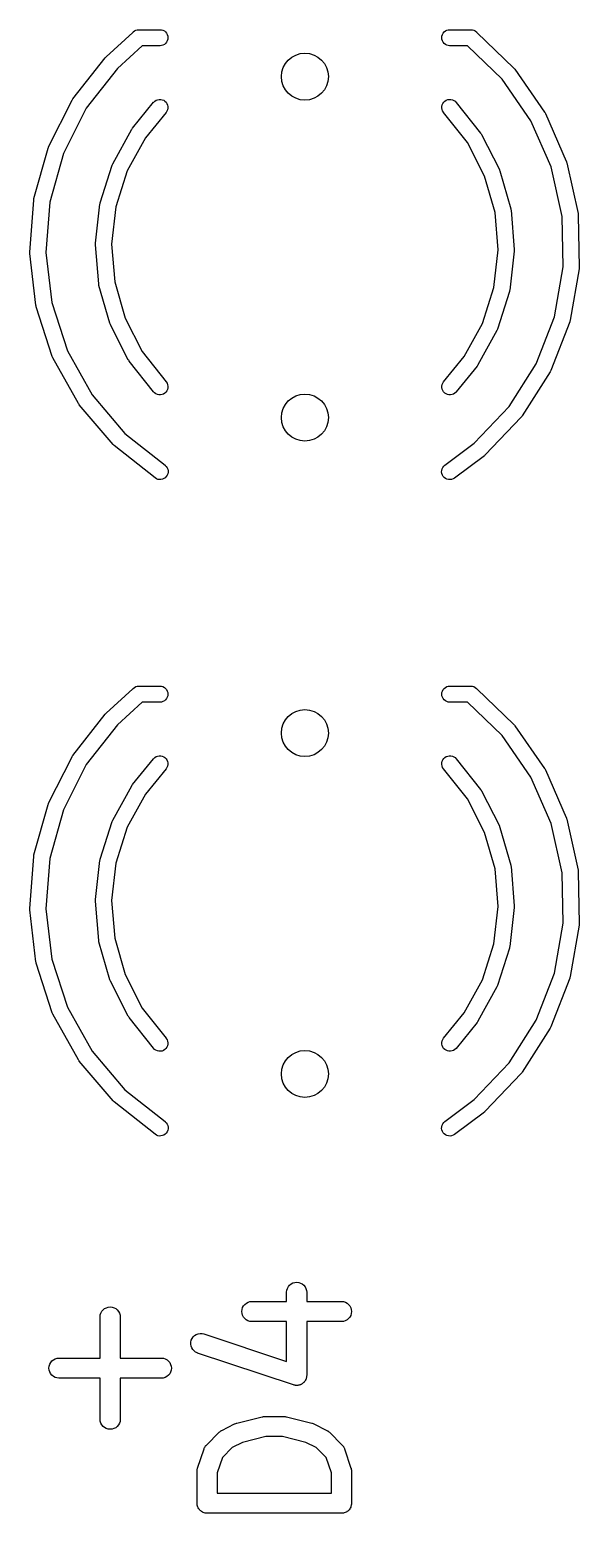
# Model space of a CAD drawing. Extents: x 2.7 to 6.64, y -5.71 to -1.95.
# Drawn here: x 6.4744 to 6.6356, y -4.7848 to -4.3496 of the extents above; entities that cross this region are included whole.
import ezdxf

# ---------------------------------------------------------------- set-up
doc = ezdxf.new("R2010")
doc.units = 0
doc.header["$MEASUREMENT"] = 0
doc.layers.add('BLACK', color=7, linetype='CONTINUOUS')

msp = doc.modelspace()

# ---------------------------------------------------------------- linework, layer by layer
at = {"layer": 'BLACK', "linetype": 'CONTINUOUS'}
for p, q in [((6.49681, -4.35759), (6.50468, -4.35041)), ((6.50468, -4.35041), (6.50478, -4.35029)), ((6.50478, -4.35029), (6.50514, -4.34999)), ((6.50514, -4.34999), (6.50555, -4.34978)), ((6.50555, -4.34978), (6.50599, -4.34964)), ((6.50599, -4.34964), (6.50634, -4.34961)), ((6.50634, -4.34961), (6.51271, -4.34961)), ((6.51271, -4.34961), (6.51306, -4.34964)), ((6.51306, -4.34964), (6.51351, -4.34978)), ((6.51351, -4.34978), (6.51392, -4.34999)), ((6.51392, -4.34999), (6.51428, -4.35029)), ((6.51428, -4.35029), (6.51457, -4.35065)), ((6.51457, -4.35065), (6.51479, -4.35106)), ((6.51479, -4.35106), (6.51493, -4.35151)), ((6.51493, -4.35151), (6.51497, -4.35197)), ((6.59526, -4.35197), (6.59531, -4.35151)), ((6.59531, -4.35151), (6.59544, -4.35106)), ((6.59544, -4.35106), (6.59566, -4.35065)), ((6.59566, -4.35065), (6.59596, -4.35029)), ((6.59596, -4.35029), (6.59632, -4.34999)), ((6.59632, -4.34999), (6.59673, -4.34978)), ((6.59673, -4.34978), (6.59717, -4.34964)), ((6.59717, -4.34964), (6.59752, -4.34961)), ((6.59752, -4.34961), (6.6039, -4.34961)), ((6.6039, -4.34961), (6.60424, -4.34964)), ((6.60424, -4.34964), (6.60469, -4.34978)), ((6.60469, -4.34978), (6.6051, -4.34999)), ((6.6051, -4.34999), (6.60546, -4.35029)), ((6.60546, -4.35029), (6.60559, -4.35045)), ((6.60559, -4.35045), (6.6164, -4.36089)), ((6.50739, -4.35433), (6.50014, -4.36095)), ((6.51271, -4.35433), (6.50739, -4.35433)), ((6.51306, -4.3543), (6.51271, -4.35433)), ((6.51351, -4.35416), (6.51306, -4.3543)), ((6.51392, -4.35394), (6.51351, -4.35416)), ((6.51428, -4.35365), (6.51392, -4.35394)), ((6.51457, -4.35329), (6.51428, -4.35365)), ((6.51479, -4.35288), (6.51457, -4.35329)), ((6.51493, -4.35243), (6.51479, -4.35288)), ((6.51497, -4.35197), (6.51493, -4.35243)), ((6.59531, -4.35243), (6.59526, -4.35197)), ((6.59544, -4.35288), (6.59531, -4.35243)), ((6.59566, -4.35329), (6.59544, -4.35288)), ((6.59596, -4.35365), (6.59566, -4.35329)), ((6.59632, -4.35394), (6.59596, -4.35365)), ((6.59673, -4.35416), (6.59632, -4.35394)), ((6.59717, -4.3543), (6.59673, -4.35416)), ((6.59752, -4.35433), (6.59717, -4.3543)), ((6.60281, -4.35433), (6.59752, -4.35433)), ((6.61296, -4.36413), (6.60281, -4.35433)), ((6.48712, -4.36993), (6.49654, -4.35788)), ((6.49654, -4.35788), (6.49656, -4.35786)), ((6.49656, -4.35786), (6.49669, -4.35773)), ((6.49669, -4.35773), (6.49681, -4.35759)), ((6.50014, -4.36095), (6.49099, -4.37265)), ((6.62142, -4.3763), (6.61296, -4.36413)), ((6.6164, -4.36089), (6.61643, -4.36091)), ((6.61643, -4.36091), (6.61656, -4.36107)), ((6.61656, -4.36107), (6.6167, -4.36124)), ((6.6167, -4.36124), (6.62543, -4.37379)), ((6.47998, -4.38396), (6.48688, -4.37032)), ((6.49099, -4.37265), (6.4843, -4.38589)), ((6.48688, -4.37032), (6.48689, -4.37029)), ((6.48689, -4.37029), (6.48701, -4.37011)), ((6.48701, -4.37011), (6.48712, -4.36993)), ((6.50459, -4.37849), (6.51077, -4.37091)), ((6.51077, -4.37091), (6.51079, -4.37088)), ((6.51079, -4.37088), (6.51112, -4.37056)), ((6.51112, -4.37056), (6.5115, -4.37031)), ((6.5115, -4.37031), (6.51193, -4.37014)), ((6.51193, -4.37014), (6.51238, -4.37005)), ((6.51238, -4.37005), (6.51285, -4.37005)), ((6.51285, -4.37005), (6.5133, -4.37015)), ((6.5133, -4.37015), (6.51372, -4.37033)), ((6.51372, -4.37033), (6.5141, -4.37058)), ((6.5141, -4.37058), (6.51443, -4.37091)), ((6.51443, -4.37091), (6.51468, -4.37129)), ((6.51468, -4.37129), (6.51486, -4.37172)), ((6.51486, -4.37309), (6.51468, -4.37351)), ((6.51486, -4.37172), (6.51495, -4.37217)), ((6.51495, -4.37263), (6.51486, -4.37309)), ((6.51495, -4.37217), (6.51495, -4.37263)), ((6.59528, -4.37257), (6.59529, -4.3721)), ((6.59536, -4.37302), (6.59528, -4.37257)), ((6.59529, -4.3721), (6.5954, -4.37166)), ((6.59552, -4.37345), (6.59536, -4.37302)), ((6.5954, -4.37166), (6.59558, -4.37123)), ((6.59558, -4.37123), (6.59585, -4.37086)), ((6.59585, -4.37086), (6.59619, -4.37054)), ((6.59619, -4.37054), (6.59657, -4.37029)), ((6.59657, -4.37029), (6.597, -4.37013)), ((6.597, -4.37013), (6.59746, -4.37005)), ((6.59746, -4.37005), (6.59792, -4.37006)), ((6.59792, -4.37006), (6.59837, -4.37016)), ((6.59837, -4.37016), (6.59879, -4.37034)), ((6.59879, -4.37034), (6.59917, -4.37061)), ((6.59917, -4.37061), (6.59949, -4.37094)), ((6.59949, -4.37094), (6.60664, -4.37998)), ((6.51443, -4.3739), (6.50838, -4.38131)), ((6.51468, -4.37351), (6.51443, -4.3739)), ((6.59576, -4.37384), (6.59552, -4.37345)), ((6.59579, -4.37387), (6.59576, -4.37384)), ((6.60279, -4.38273), (6.59579, -4.37387)), ((6.62736, -4.38988), (6.62142, -4.3763)), ((6.62543, -4.37379), (6.62545, -4.37382)), ((6.62545, -4.37382), (6.62555, -4.37401)), ((6.62555, -4.37401), (6.62566, -4.37419)), ((6.62566, -4.37419), (6.63179, -4.3882)), ((6.49879, -4.38894), (6.50435, -4.37884)), ((6.50838, -4.38131), (6.50304, -4.39102)), ((6.50435, -4.37884), (6.50436, -4.37881)), ((6.50436, -4.37881), (6.50448, -4.37865)), ((6.50448, -4.37865), (6.50459, -4.37849)), ((6.60664, -4.37998), (6.60666, -4.38)), ((6.60666, -4.38), (6.60677, -4.38019)), ((6.60677, -4.38019), (6.60689, -4.38036)), ((6.60689, -4.38036), (6.61215, -4.39062)), ((6.47569, -4.39912), (6.47981, -4.38439)), ((6.47981, -4.38439), (6.47982, -4.38436)), ((6.47982, -4.38436), (6.4799, -4.38416)), ((6.4799, -4.38416), (6.47998, -4.38396)), ((6.4843, -4.38589), (6.4803, -4.40017)), ((6.60784, -4.39257), (6.60279, -4.38273)), ((6.49511, -4.40035), (6.49861, -4.38936)), ((6.49861, -4.38936), (6.49862, -4.38933)), ((6.49862, -4.38933), (6.4987, -4.38913)), ((6.4987, -4.38913), (6.49879, -4.38894)), ((6.61215, -4.39062), (6.61216, -4.39065)), ((6.61216, -4.39065), (6.61224, -4.39085)), ((6.63055, -4.40436), (6.62736, -4.38988)), ((6.63179, -4.3882), (6.6318, -4.38823)), ((6.6318, -4.38823), (6.63186, -4.38844)), ((6.63186, -4.38844), (6.63193, -4.38864)), ((6.63193, -4.38864), (6.63522, -4.40357)), ((6.50304, -4.39102), (6.49968, -4.40156)), ((6.61088, -4.40321), (6.60784, -4.39257)), ((6.61224, -4.39085), (6.61232, -4.39105)), ((6.61232, -4.39105), (6.61548, -4.40213)), ((6.47561, -4.39954), (6.47565, -4.39933)), ((6.47565, -4.39933), (6.47569, -4.39912)), ((6.47443, -4.41482), (6.47561, -4.39957)), ((6.47561, -4.39957), (6.47561, -4.39954)), ((6.4803, -4.40017), (6.47916, -4.41495)), ((6.49372, -4.41225), (6.49502, -4.4008)), ((6.49502, -4.40076), (6.49507, -4.40055)), ((6.49502, -4.4008), (6.49502, -4.40076)), ((6.49507, -4.40055), (6.49511, -4.40035)), ((6.49968, -4.40156), (6.49844, -4.41255)), ((6.61179, -4.41423), (6.61088, -4.40321)), ((6.61548, -4.40213), (6.61549, -4.40216)), ((6.61549, -4.40216), (6.61553, -4.40238)), ((6.61553, -4.40238), (6.61557, -4.40259)), ((6.61557, -4.40259), (6.61652, -4.41407)), ((6.63522, -4.40357), (6.63522, -4.40361)), ((6.63522, -4.40361), (6.63525, -4.40382)), ((6.63087, -4.41919), (6.63055, -4.40436)), ((6.63525, -4.40382), (6.63527, -4.40403)), ((6.63527, -4.40403), (6.6356, -4.41932)), ((6.49371, -4.41268), (6.49372, -4.41246)), ((6.49372, -4.41246), (6.49372, -4.41225)), ((6.47444, -4.41503), (6.47443, -4.41482)), ((6.47444, -4.41524), (6.47444, -4.41503)), ((6.47444, -4.41528), (6.47444, -4.41524)), ((6.47625, -4.43046), (6.47444, -4.41528)), ((6.47916, -4.41495), (6.48091, -4.42967)), ((6.49372, -4.41271), (6.49371, -4.41268)), ((6.49467, -4.4242), (6.49372, -4.41271)), ((6.49844, -4.41255), (6.49936, -4.42357)), ((6.61055, -4.42522), (6.61179, -4.41423)), ((6.61651, -4.41453), (6.61522, -4.42598)), ((6.61652, -4.41432), (6.61651, -4.41453)), ((6.61652, -4.41407), (6.61652, -4.4141)), ((6.61652, -4.4141), (6.61652, -4.41432)), ((6.6283, -4.43379), (6.63087, -4.41919)), ((6.63556, -4.41978), (6.63291, -4.43484)), ((6.63558, -4.41956), (6.63556, -4.41978)), ((6.6356, -4.41935), (6.63558, -4.41956)), ((6.6356, -4.41932), (6.6356, -4.41935)), ((6.49471, -4.42441), (6.49467, -4.4242)), ((6.49474, -4.42462), (6.49471, -4.42441)), ((6.49475, -4.42465), (6.49474, -4.42462)), ((6.49792, -4.43573), (6.49475, -4.42465)), ((6.49936, -4.42357), (6.5024, -4.43421)), ((6.60719, -4.43576), (6.61055, -4.42522)), ((6.48091, -4.42967), (6.48549, -4.44378)), ((6.61512, -4.42644), (6.61163, -4.43742)), ((6.61517, -4.42623), (6.61512, -4.42644)), ((6.61521, -4.42602), (6.61517, -4.42623)), ((6.61522, -4.42598), (6.61521, -4.42602)), ((6.47629, -4.43067), (6.47625, -4.43046)), ((6.47634, -4.43088), (6.47629, -4.43067)), ((6.47635, -4.43091), (6.47634, -4.43088)), ((6.48107, -4.44545), (6.47635, -4.43091)), ((6.5024, -4.43421), (6.50745, -4.44405)), ((6.62294, -4.44762), (6.6283, -4.43379)), ((6.498, -4.43593), (6.49792, -4.43573)), ((6.49808, -4.43613), (6.498, -4.43593)), ((6.49809, -4.43616), (6.49808, -4.43613)), ((6.50335, -4.44642), (6.49809, -4.43616)), ((6.60185, -4.44547), (6.60719, -4.43576)), ((6.61144, -4.43784), (6.60588, -4.44794)), ((6.61153, -4.43765), (6.61144, -4.43784)), ((6.61162, -4.43745), (6.61153, -4.43765)), ((6.61163, -4.43742), (6.61162, -4.43745)), ((6.63279, -4.43528), (6.62726, -4.44954)), ((6.63285, -4.43507), (6.63279, -4.43528)), ((6.63291, -4.43487), (6.63285, -4.43507)), ((6.63291, -4.43484), (6.63291, -4.43487)), ((6.48115, -4.44565), (6.48107, -4.44545)), ((6.48123, -4.44585), (6.48115, -4.44565)), ((6.48125, -4.44588), (6.48123, -4.44585)), ((6.48871, -4.45923), (6.48125, -4.44588)), ((6.48549, -4.44378), (6.49272, -4.45672)), ((6.50347, -4.44659), (6.50335, -4.44642)), ((6.50358, -4.44678), (6.50347, -4.44659)), ((6.5036, -4.4468), (6.50358, -4.44678)), ((6.51075, -4.45584), (6.5036, -4.4468)), ((6.50745, -4.44405), (6.51446, -4.45291)), ((6.5958, -4.45288), (6.60185, -4.44547)), ((6.60564, -4.44829), (6.59946, -4.45587)), ((6.60575, -4.44813), (6.60564, -4.44829)), ((6.60587, -4.44797), (6.60575, -4.44813)), ((6.60588, -4.44794), (6.60587, -4.44797)), ((6.615, -4.46014), (6.62294, -4.44762)), ((6.62706, -4.44995), (6.61887, -4.46286)), ((6.62715, -4.44976), (6.62706, -4.44995)), ((6.62725, -4.44957), (6.62715, -4.44976)), ((6.62726, -4.44954), (6.62725, -4.44957)), ((6.51107, -4.45617), (6.51075, -4.45584)), ((6.51439, -4.45592), (6.51406, -4.45624)), ((6.51466, -4.45554), (6.51439, -4.45592)), ((6.51446, -4.45291), (6.51448, -4.45294)), ((6.51448, -4.45294), (6.51472, -4.45333)), ((6.51485, -4.45512), (6.51466, -4.45554)), ((6.51472, -4.45333), (6.51488, -4.45376)), ((6.51495, -4.45467), (6.51485, -4.45512)), ((6.51488, -4.45376), (6.51496, -4.45421)), ((6.51496, -4.45421), (6.51495, -4.45467)), ((6.59528, -4.45414), (6.59537, -4.45369)), ((6.59528, -4.45461), (6.59528, -4.45414)), ((6.59537, -4.45506), (6.59528, -4.45461)), ((6.59537, -4.45369), (6.59555, -4.45327)), ((6.59555, -4.45548), (6.59537, -4.45506)), ((6.59555, -4.45327), (6.5958, -4.45288)), ((6.5958, -4.45587), (6.59555, -4.45548)), ((6.59613, -4.4562), (6.5958, -4.45587)), ((6.59944, -4.45589), (6.59911, -4.45622)), ((6.59946, -4.45587), (6.59944, -4.45589)), ((6.48883, -4.4594), (6.48871, -4.45923)), ((6.48895, -4.45958), (6.48883, -4.4594)), ((6.48897, -4.45961), (6.48895, -4.45958)), ((6.49887, -4.47125), (6.48897, -4.45961)), ((6.49272, -4.45672), (6.50232, -4.46802)), ((6.51145, -4.45644), (6.51107, -4.45617)), ((6.51187, -4.45662), (6.51145, -4.45644)), ((6.51232, -4.45672), (6.51187, -4.45662)), ((6.51278, -4.45673), (6.51232, -4.45672)), ((6.51324, -4.45665), (6.51278, -4.45673)), ((6.51367, -4.45648), (6.51324, -4.45665)), ((6.51406, -4.45624), (6.51367, -4.45648)), ((6.59651, -4.45645), (6.59613, -4.4562)), ((6.59693, -4.45663), (6.59651, -4.45645)), ((6.59738, -4.45672), (6.59693, -4.45663)), ((6.59785, -4.45673), (6.59738, -4.45672)), ((6.5983, -4.45664), (6.59785, -4.45673)), ((6.59873, -4.45647), (6.5983, -4.45664)), ((6.59911, -4.45622), (6.59873, -4.45647)), ((6.60476, -4.4709), (6.615, -4.46014)), ((6.61858, -4.46323), (6.60804, -4.4743)), ((6.61872, -4.46306), (6.61858, -4.46323)), ((6.61885, -4.46289), (6.61872, -4.46306)), ((6.61887, -4.46286), (6.61885, -4.46289)), ((6.50232, -4.46802), (6.51412, -4.47738)), ((6.49903, -4.4714), (6.49887, -4.47125)), ((6.49918, -4.47155), (6.49903, -4.4714)), ((6.49921, -4.47157), (6.49918, -4.47155)), ((6.51119, -4.48108), (6.49921, -4.47157)), ((6.59617, -4.47733), (6.60476, -4.4709)), ((6.51412, -4.47738), (6.51415, -4.4774)), ((6.51415, -4.4774), (6.51447, -4.47772)), ((6.51447, -4.47772), (6.51473, -4.4781)), ((6.59555, -4.47802), (6.59583, -4.47765)), ((6.59583, -4.47765), (6.59617, -4.47733)), ((6.60775, -4.47457), (6.599, -4.48112)), ((6.60788, -4.47444), (6.60775, -4.47457)), ((6.60802, -4.47433), (6.60788, -4.47444)), ((6.60804, -4.4743), (6.60802, -4.47433)), ((6.51157, -4.48133), (6.51119, -4.48108)), ((6.512, -4.4815), (6.51157, -4.48133)), ((6.51245, -4.48158), (6.512, -4.4815)), ((6.51292, -4.48157), (6.51245, -4.48158)), ((6.51337, -4.48148), (6.51292, -4.48157)), ((6.51379, -4.4813), (6.51337, -4.48148)), ((6.51417, -4.48104), (6.51379, -4.4813)), ((6.51449, -4.48071), (6.51417, -4.48104)), ((6.51475, -4.48032), (6.51449, -4.48071)), ((6.51473, -4.4781), (6.51491, -4.47853)), ((6.51492, -4.47989), (6.51475, -4.48032)), ((6.51491, -4.47853), (6.515, -4.47898)), ((6.51501, -4.47944), (6.51492, -4.47989)), ((6.515, -4.47898), (6.51501, -4.47944)), ((6.59522, -4.47934), (6.59525, -4.47888)), ((6.59529, -4.4798), (6.59522, -4.47934)), ((6.59525, -4.47888), (6.59536, -4.47843)), ((6.59545, -4.48023), (6.59529, -4.4798)), ((6.59536, -4.47843), (6.59555, -4.47802)), ((6.59568, -4.48063), (6.59545, -4.48023)), ((6.59599, -4.48097), (6.59568, -4.48063)), ((6.59636, -4.48125), (6.59599, -4.48097)), ((6.59678, -4.48145), (6.59636, -4.48125)), ((6.59722, -4.48156), (6.59678, -4.48145)), ((6.59768, -4.48159), (6.59722, -4.48156)), ((6.59814, -4.48152), (6.59768, -4.48159)), ((6.59857, -4.48137), (6.59814, -4.48152)), ((6.59897, -4.48114), (6.59857, -4.48137)), ((6.599, -4.48112), (6.59897, -4.48114)), ((6.49681, -4.55011), (6.50468, -4.54293)), ((6.50468, -4.54293), (6.50478, -4.54281)), ((6.50478, -4.54281), (6.50514, -4.54251)), ((6.50514, -4.54251), (6.50555, -4.5423)), ((6.50555, -4.5423), (6.50599, -4.54216)), ((6.50599, -4.54216), (6.50634, -4.54213)), ((6.50634, -4.54213), (6.51271, -4.54213)), ((6.51271, -4.54213), (6.51306, -4.54216)), ((6.51306, -4.54216), (6.51351, -4.5423)), ((6.51351, -4.5423), (6.51392, -4.54251)), ((6.51392, -4.54251), (6.51428, -4.54281)), ((6.51428, -4.54281), (6.51457, -4.54317)), ((6.59566, -4.54317), (6.59596, -4.54281)), ((6.59596, -4.54281), (6.59632, -4.54251)), ((6.59632, -4.54251), (6.59673, -4.5423)), ((6.59673, -4.5423), (6.59717, -4.54216)), ((6.59717, -4.54216), (6.59752, -4.54213)), ((6.59752, -4.54213), (6.6039, -4.54213)), ((6.6039, -4.54213), (6.60424, -4.54216)), ((6.60424, -4.54216), (6.60469, -4.5423)), ((6.60469, -4.5423), (6.6051, -4.54251)), ((6.6051, -4.54251), (6.60546, -4.54281)), ((6.60546, -4.54281), (6.60559, -4.54297)), ((6.60559, -4.54297), (6.6164, -4.55341)), ((6.50739, -4.54685), (6.50014, -4.55347)), ((6.51271, -4.54685), (6.50739, -4.54685)), ((6.51306, -4.54682), (6.51271, -4.54685)), ((6.51351, -4.54668), (6.51306, -4.54682)), ((6.51392, -4.54646), (6.51351, -4.54668)), ((6.51428, -4.54617), (6.51392, -4.54646)), ((6.51457, -4.54581), (6.51428, -4.54617)), ((6.51457, -4.54317), (6.51479, -4.54358)), ((6.51479, -4.5454), (6.51457, -4.54581)), ((6.51479, -4.54358), (6.51493, -4.54403)), ((6.51493, -4.54495), (6.51479, -4.5454)), ((6.51493, -4.54403), (6.51497, -4.54449)), ((6.51497, -4.54449), (6.51493, -4.54495)), ((6.59526, -4.54449), (6.59531, -4.54403)), ((6.59531, -4.54495), (6.59526, -4.54449)), ((6.59531, -4.54403), (6.59544, -4.54358)), ((6.59544, -4.5454), (6.59531, -4.54495)), ((6.59544, -4.54358), (6.59566, -4.54317)), ((6.59566, -4.54581), (6.59544, -4.5454)), ((6.59596, -4.54617), (6.59566, -4.54581)), ((6.59632, -4.54646), (6.59596, -4.54617)), ((6.59673, -4.54668), (6.59632, -4.54646)), ((6.59717, -4.54682), (6.59673, -4.54668)), ((6.59752, -4.54685), (6.59717, -4.54682)), ((6.60281, -4.54685), (6.59752, -4.54685)), ((6.61296, -4.55664), (6.60281, -4.54685)), ((6.48712, -4.56245), (6.49654, -4.5504)), ((6.49654, -4.5504), (6.49656, -4.55037)), ((6.49656, -4.55037), (6.49669, -4.55025)), ((6.49669, -4.55025), (6.49681, -4.55011)), ((6.50014, -4.55347), (6.49099, -4.56517)), ((6.6164, -4.55341), (6.61643, -4.55343)), ((6.61643, -4.55343), (6.61656, -4.55359)), ((6.61656, -4.55359), (6.6167, -4.55376)), ((6.6167, -4.55376), (6.62543, -4.56631)), ((6.62142, -4.56882), (6.61296, -4.55664)), ((6.47998, -4.57648), (6.48688, -4.56284)), ((6.48688, -4.56284), (6.48689, -4.56281)), ((6.48689, -4.56281), (6.48701, -4.56263)), ((6.48701, -4.56263), (6.48712, -4.56245)), ((6.50459, -4.57101), (6.51077, -4.56343)), ((6.51077, -4.56343), (6.51079, -4.5634)), ((6.51079, -4.5634), (6.51112, -4.56308)), ((6.51112, -4.56308), (6.5115, -4.56283)), ((6.5115, -4.56283), (6.51193, -4.56266)), ((6.51193, -4.56266), (6.51238, -4.56257)), ((6.51238, -4.56257), (6.51285, -4.56257)), ((6.51285, -4.56257), (6.5133, -4.56267)), ((6.5133, -4.56267), (6.51372, -4.56284)), ((6.51372, -4.56284), (6.5141, -4.5631)), ((6.5141, -4.5631), (6.51443, -4.56343)), ((6.51443, -4.56343), (6.51468, -4.56381)), ((6.51468, -4.56381), (6.51486, -4.56424)), ((6.51486, -4.56424), (6.51495, -4.56469)), ((6.51495, -4.56469), (6.51495, -4.56515)), ((6.59528, -4.56509), (6.59529, -4.56462)), ((6.59529, -4.56462), (6.5954, -4.56418)), ((6.5954, -4.56418), (6.59558, -4.56375)), ((6.59558, -4.56375), (6.59585, -4.56338)), ((6.59585, -4.56338), (6.59619, -4.56306)), ((6.59619, -4.56306), (6.59657, -4.56281)), ((6.59657, -4.56281), (6.597, -4.56265)), ((6.597, -4.56265), (6.59746, -4.56257)), ((6.59746, -4.56257), (6.59792, -4.56258)), ((6.59792, -4.56258), (6.59837, -4.56268)), ((6.59837, -4.56268), (6.59879, -4.56286)), ((6.59879, -4.56286), (6.59917, -4.56313)), ((6.59917, -4.56313), (6.59949, -4.56346)), ((6.59949, -4.56346), (6.60664, -4.5725)), ((6.49099, -4.56517), (6.4843, -4.57841)), ((6.51443, -4.56642), (6.50838, -4.57383)), ((6.51468, -4.56603), (6.51443, -4.56642)), ((6.51486, -4.56561), (6.51468, -4.56603)), ((6.51495, -4.56515), (6.51486, -4.56561)), ((6.59536, -4.56554), (6.59528, -4.56509)), ((6.59552, -4.56597), (6.59536, -4.56554)), ((6.59576, -4.56636), (6.59552, -4.56597)), ((6.59579, -4.56639), (6.59576, -4.56636)), ((6.60279, -4.57525), (6.59579, -4.56639)), ((6.62736, -4.5824), (6.62142, -4.56882)), ((6.62543, -4.56631), (6.62545, -4.56634)), ((6.62545, -4.56634), (6.62555, -4.56653)), ((6.62555, -4.56653), (6.62566, -4.56671)), ((6.62566, -4.56671), (6.63179, -4.58072)), ((6.49879, -4.58146), (6.50435, -4.57136)), ((6.50435, -4.57136), (6.50436, -4.57133)), ((6.50436, -4.57133), (6.50448, -4.57117)), ((6.50448, -4.57117), (6.50459, -4.57101)), ((6.60664, -4.5725), (6.60666, -4.57252)), ((6.60666, -4.57252), (6.60677, -4.5727)), ((6.60677, -4.5727), (6.60689, -4.57288)), ((6.60689, -4.57288), (6.61215, -4.58314)), ((6.47569, -4.59164), (6.47981, -4.57691)), ((6.47981, -4.57691), (6.47982, -4.57688)), ((6.47982, -4.57688), (6.4799, -4.57668)), ((6.4799, -4.57668), (6.47998, -4.57648)), ((6.50838, -4.57383), (6.50304, -4.58353)), ((6.60784, -4.58509), (6.60279, -4.57525)), ((6.4843, -4.57841), (6.4803, -4.59269)), ((6.49511, -4.59287), (6.49861, -4.58188)), ((6.49861, -4.58188), (6.49862, -4.58185)), ((6.49862, -4.58185), (6.4987, -4.58165)), ((6.4987, -4.58165), (6.49879, -4.58146)), ((6.63179, -4.58072), (6.6318, -4.58075)), ((6.6318, -4.58075), (6.63186, -4.58096)), ((6.63186, -4.58096), (6.63193, -4.58116)), ((6.63193, -4.58116), (6.63522, -4.59609)), ((6.50304, -4.58353), (6.49968, -4.59408)), ((6.61088, -4.59573), (6.60784, -4.58509)), ((6.61215, -4.58314), (6.61216, -4.58317)), ((6.61216, -4.58317), (6.61224, -4.58337)), ((6.61224, -4.58337), (6.61232, -4.58357)), ((6.61232, -4.58357), (6.61548, -4.59465)), ((6.63055, -4.59688), (6.62736, -4.5824)), ((6.47443, -4.60734), (6.47561, -4.59209)), ((6.47561, -4.59206), (6.47565, -4.59185)), ((6.47561, -4.59209), (6.47561, -4.59206)), ((6.47565, -4.59185), (6.47569, -4.59164)), ((6.4803, -4.59269), (6.47916, -4.60747)), ((6.49372, -4.60477), (6.49502, -4.59332)), ((6.49502, -4.59328), (6.49507, -4.59307)), ((6.49502, -4.59332), (6.49502, -4.59328)), ((6.49507, -4.59307), (6.49511, -4.59287)), ((6.49968, -4.59408), (6.49844, -4.60507)), ((6.61548, -4.59465), (6.61549, -4.59468)), ((6.61549, -4.59468), (6.61553, -4.5949)), ((6.61553, -4.5949), (6.61557, -4.5951)), ((6.61557, -4.5951), (6.61652, -4.60659)), ((6.61179, -4.60675), (6.61088, -4.59573)), ((6.63087, -4.61171), (6.63055, -4.59688)), ((6.63522, -4.59609), (6.63522, -4.59612)), ((6.63522, -4.59612), (6.63525, -4.59634)), ((6.63525, -4.59634), (6.63527, -4.59655)), ((6.63527, -4.59655), (6.6356, -4.61184)), ((6.47444, -4.60755), (6.47443, -4.60734)), ((6.47444, -4.60776), (6.47444, -4.60755)), ((6.47444, -4.6078), (6.47444, -4.60776)), ((6.47625, -4.62298), (6.47444, -4.6078)), ((6.47916, -4.60747), (6.48091, -4.62219)), ((6.49371, -4.6052), (6.49372, -4.60498)), ((6.49372, -4.60523), (6.49371, -4.6052)), ((6.49372, -4.60498), (6.49372, -4.60477)), ((6.49467, -4.61672), (6.49372, -4.60523)), ((6.49844, -4.60507), (6.49936, -4.61609)), ((6.61055, -4.61774), (6.61179, -4.60675)), ((6.61651, -4.60705), (6.61522, -4.6185)), ((6.61652, -4.60684), (6.61651, -4.60705)), ((6.61652, -4.60659), (6.61652, -4.60662)), ((6.61652, -4.60662), (6.61652, -4.60684)), ((6.6283, -4.62631), (6.63087, -4.61171)), ((6.63556, -4.6123), (6.63291, -4.62736)), ((6.63558, -4.61208), (6.63556, -4.6123)), ((6.6356, -4.61187), (6.63558, -4.61208)), ((6.6356, -4.61184), (6.6356, -4.61187)), ((6.49471, -4.61693), (6.49467, -4.61672)), ((6.49474, -4.61714), (6.49471, -4.61693)), ((6.49936, -4.61609), (6.5024, -4.62673)), ((6.49475, -4.61717), (6.49474, -4.61714)), ((6.49792, -4.62825), (6.49475, -4.61717)), ((6.60719, -4.62828), (6.61055, -4.61774)), ((6.61512, -4.61896), (6.61163, -4.62994)), ((6.61517, -4.61875), (6.61512, -4.61896)), ((6.61521, -4.61854), (6.61517, -4.61875)), ((6.61522, -4.6185), (6.61521, -4.61854)), ((6.47629, -4.62319), (6.47625, -4.62298)), ((6.47634, -4.6234), (6.47629, -4.62319)), ((6.47635, -4.62343), (6.47634, -4.6234)), ((6.48107, -4.63797), (6.47635, -4.62343)), ((6.48091, -4.62219), (6.48549, -4.6363)), ((6.498, -4.62845), (6.49792, -4.62825)), ((6.49808, -4.62865), (6.498, -4.62845)), ((6.49809, -4.62868), (6.49808, -4.62865)), ((6.50335, -4.63893), (6.49809, -4.62868)), ((6.5024, -4.62673), (6.50745, -4.63657)), ((6.60185, -4.63799), (6.60719, -4.62828)), ((6.61162, -4.62997), (6.61153, -4.63016)), ((6.61163, -4.62994), (6.61162, -4.62997)), ((6.62294, -4.64014), (6.6283, -4.62631)), ((6.63279, -4.6278), (6.62726, -4.64206)), ((6.63285, -4.62759), (6.63279, -4.6278)), ((6.63291, -4.62739), (6.63285, -4.62759)), ((6.63291, -4.62736), (6.63291, -4.62739)), ((6.61144, -4.63036), (6.60588, -4.64046)), ((6.61153, -4.63016), (6.61144, -4.63036)), ((6.48115, -4.63817), (6.48107, -4.63797)), ((6.48123, -4.63837), (6.48115, -4.63817)), ((6.48125, -4.6384), (6.48123, -4.63837)), ((6.48871, -4.65175), (6.48125, -4.6384)), ((6.48549, -4.6363), (6.49272, -4.64924)), ((6.50745, -4.63657), (6.51446, -4.64543)), ((6.5958, -4.6454), (6.60185, -4.63799)), ((6.50347, -4.63911), (6.50335, -4.63893)), ((6.50358, -4.6393), (6.50347, -4.63911)), ((6.5036, -4.63932), (6.50358, -4.6393)), ((6.51075, -4.64836), (6.5036, -4.63932)), ((6.60564, -4.64081), (6.59946, -4.64839)), ((6.60575, -4.64065), (6.60564, -4.64081)), ((6.60587, -4.64048), (6.60575, -4.64065)), ((6.60588, -4.64046), (6.60587, -4.64048)), ((6.615, -4.65266), (6.62294, -4.64014)), ((6.62706, -4.64247), (6.61887, -4.65538)), ((6.62715, -4.64228), (6.62706, -4.64247)), ((6.62725, -4.64209), (6.62715, -4.64228)), ((6.62726, -4.64206), (6.62725, -4.64209)), ((6.51446, -4.64543), (6.51448, -4.64546)), ((6.51448, -4.64546), (6.51472, -4.64585)), ((6.51472, -4.64585), (6.51488, -4.64628)), ((6.51495, -4.64719), (6.51485, -4.64764)), ((6.51488, -4.64628), (6.51496, -4.64673)), ((6.51496, -4.64673), (6.51495, -4.64719)), ((6.59528, -4.64666), (6.59537, -4.64621)), ((6.59528, -4.64713), (6.59528, -4.64666)), ((6.59537, -4.64758), (6.59528, -4.64713)), ((6.59537, -4.64621), (6.59555, -4.64579)), ((6.59555, -4.64579), (6.5958, -4.6454)), ((6.48883, -4.65192), (6.48871, -4.65175)), ((6.49272, -4.64924), (6.50232, -4.66054)), ((6.51107, -4.64869), (6.51075, -4.64836)), ((6.51145, -4.64896), (6.51107, -4.64869)), ((6.51187, -4.64914), (6.51145, -4.64896)), ((6.51232, -4.64924), (6.51187, -4.64914)), ((6.51278, -4.64925), (6.51232, -4.64924)), ((6.51324, -4.64917), (6.51278, -4.64925)), ((6.51367, -4.649), (6.51324, -4.64917)), ((6.51406, -4.64876), (6.51367, -4.649)), ((6.51439, -4.64844), (6.51406, -4.64876)), ((6.51466, -4.64806), (6.51439, -4.64844)), ((6.51485, -4.64764), (6.51466, -4.64806)), ((6.59555, -4.648), (6.59537, -4.64758)), ((6.5958, -4.64839), (6.59555, -4.648)), ((6.59613, -4.64871), (6.5958, -4.64839)), ((6.59651, -4.64897), (6.59613, -4.64871)), ((6.59693, -4.64915), (6.59651, -4.64897)), ((6.59738, -4.64924), (6.59693, -4.64915)), ((6.59785, -4.64925), (6.59738, -4.64924)), ((6.5983, -4.64916), (6.59785, -4.64925)), ((6.59873, -4.64899), (6.5983, -4.64916)), ((6.59911, -4.64874), (6.59873, -4.64899)), ((6.59944, -4.64841), (6.59911, -4.64874)), ((6.59946, -4.64839), (6.59944, -4.64841)), ((6.48895, -4.6521), (6.48883, -4.65192)), ((6.48897, -4.65213), (6.48895, -4.6521)), ((6.49887, -4.66377), (6.48897, -4.65213)), ((6.60476, -4.66342), (6.615, -4.65266)), ((6.61858, -4.65575), (6.60804, -4.66682)), ((6.61872, -4.65558), (6.61858, -4.65575)), ((6.61885, -4.65541), (6.61872, -4.65558)), ((6.61887, -4.65538), (6.61885, -4.65541)), ((6.50232, -4.66054), (6.51412, -4.66989)), ((6.49903, -4.66392), (6.49887, -4.66377)), ((6.49918, -4.66407), (6.49903, -4.66392)), ((6.49921, -4.66409), (6.49918, -4.66407)), ((6.51119, -4.6736), (6.49921, -4.66409)), ((6.59617, -4.66985), (6.60476, -4.66342)), ((6.60775, -4.66709), (6.599, -4.67364)), ((6.60788, -4.66696), (6.60775, -4.66709)), ((6.60802, -4.66685), (6.60788, -4.66696)), ((6.60804, -4.66682), (6.60802, -4.66685)), ((6.51157, -4.67385), (6.51119, -4.6736)), ((6.51417, -4.67356), (6.51379, -4.67382)), ((6.51412, -4.66989), (6.51415, -4.66992)), ((6.51415, -4.66992), (6.51447, -4.67024)), ((6.51449, -4.67323), (6.51417, -4.67356)), ((6.51447, -4.67024), (6.51473, -4.67062)), ((6.51475, -4.67284), (6.51449, -4.67323)), ((6.51473, -4.67062), (6.51491, -4.67105)), ((6.51492, -4.67241), (6.51475, -4.67284)), ((6.51491, -4.67105), (6.515, -4.6715)), ((6.51501, -4.67196), (6.51492, -4.67241)), ((6.515, -4.6715), (6.51501, -4.67196)), ((6.59522, -4.67186), (6.59525, -4.6714)), ((6.59529, -4.67232), (6.59522, -4.67186)), ((6.59525, -4.6714), (6.59536, -4.67095)), ((6.59545, -4.67275), (6.59529, -4.67232)), ((6.59536, -4.67095), (6.59555, -4.67054)), ((6.59568, -4.67315), (6.59545, -4.67275)), ((6.59555, -4.67054), (6.59583, -4.67017)), ((6.59599, -4.67349), (6.59568, -4.67315)), ((6.59583, -4.67017), (6.59617, -4.66985)), ((6.59636, -4.67377), (6.59599, -4.67349)), ((6.512, -4.67402), (6.51157, -4.67385)), ((6.51245, -4.6741), (6.512, -4.67402)), ((6.51292, -4.67409), (6.51245, -4.6741)), ((6.51337, -4.674), (6.51292, -4.67409)), ((6.51379, -4.67382), (6.51337, -4.674)), ((6.59678, -4.67397), (6.59636, -4.67377)), ((6.59722, -4.67408), (6.59678, -4.67397)), ((6.59768, -4.67411), (6.59722, -4.67408)), ((6.59814, -4.67404), (6.59768, -4.67411)), ((6.59857, -4.67389), (6.59814, -4.67404)), ((6.59897, -4.67366), (6.59857, -4.67389)), ((6.599, -4.67364), (6.59897, -4.67366)), ((6.55161, -4.71721), (6.55217, -4.71705)), ((6.55217, -4.71705), (6.55274, -4.71699)), ((6.55274, -4.71699), (6.55331, -4.71706)), ((6.55331, -4.71706), (6.55386, -4.71723)), ((6.54977, -4.71991), (6.54983, -4.71933)), ((6.54977, -4.71995), (6.54977, -4.71991)), ((6.54977, -4.72262), (6.54977, -4.71995)), ((6.54983, -4.71933), (6.55, -4.71878)), ((6.55, -4.71878), (6.55028, -4.71828)), ((6.55028, -4.71828), (6.55065, -4.71784)), ((6.55065, -4.71784), (6.5511, -4.71748)), ((6.5511, -4.71748), (6.55161, -4.71721)), ((6.55386, -4.71723), (6.55437, -4.7175)), ((6.55437, -4.7175), (6.55481, -4.71787)), ((6.55481, -4.71787), (6.55518, -4.71831)), ((6.55518, -4.71831), (6.55545, -4.71882)), ((6.55545, -4.71882), (6.55561, -4.71937)), ((6.55561, -4.71937), (6.55567, -4.71995)), ((6.55567, -4.71995), (6.55567, -4.72262)), ((6.49532, -4.72602), (6.4956, -4.72552)), ((6.4956, -4.72552), (6.49597, -4.72507)), ((6.49597, -4.72507), (6.49641, -4.72471)), ((6.49641, -4.72471), (6.49693, -4.72445)), ((6.49693, -4.72445), (6.49748, -4.72428)), ((6.49748, -4.72428), (6.49805, -4.72423)), ((6.49805, -4.72423), (6.49863, -4.72429)), ((6.49863, -4.72429), (6.49918, -4.72446)), ((6.49918, -4.72446), (6.49968, -4.72474)), ((6.49968, -4.72474), (6.50013, -4.7251)), ((6.50013, -4.7251), (6.50049, -4.72555)), ((6.50049, -4.72555), (6.50076, -4.72606)), ((6.53664, -4.72555), (6.5367, -4.72498)), ((6.53669, -4.72613), (6.53664, -4.72555)), ((6.5367, -4.72498), (6.53687, -4.72443)), ((6.53687, -4.72443), (6.53715, -4.72392)), ((6.53715, -4.72392), (6.53751, -4.72348)), ((6.53751, -4.72348), (6.53796, -4.72311)), ((6.53796, -4.72311), (6.53847, -4.72284)), ((6.53847, -4.72284), (6.53902, -4.72268)), ((6.53902, -4.72268), (6.5396, -4.72262)), ((6.5396, -4.72262), (6.54977, -4.72262)), ((6.55567, -4.72262), (6.56584, -4.72262)), ((6.56584, -4.72262), (6.56588, -4.72262)), ((6.56588, -4.72262), (6.56646, -4.72268)), ((6.56646, -4.72268), (6.567, -4.72286)), ((6.567, -4.72286), (6.56751, -4.72314)), ((6.56751, -4.72314), (6.56795, -4.72351)), ((6.56795, -4.72351), (6.56831, -4.72395)), ((6.56831, -4.72395), (6.56858, -4.72447)), ((6.56858, -4.72447), (6.56874, -4.72502)), ((6.56879, -4.72559), (6.56873, -4.72617)), ((6.56874, -4.72502), (6.56879, -4.72559)), ((6.49508, -4.72714), (6.49514, -4.72657)), ((6.49508, -4.72718), (6.49508, -4.72714)), ((6.49508, -4.73923), (6.49508, -4.72718)), ((6.49514, -4.72657), (6.49532, -4.72602)), ((6.50076, -4.72606), (6.50093, -4.72661)), ((6.50093, -4.72661), (6.50098, -4.72718)), ((6.50098, -4.72718), (6.50098, -4.73923)), ((6.53686, -4.72668), (6.53669, -4.72613)), ((6.53712, -4.72719), (6.53686, -4.72668)), ((6.53749, -4.72764), (6.53712, -4.72719)), ((6.53793, -4.72801), (6.53749, -4.72764)), ((6.53843, -4.72829), (6.53793, -4.72801)), ((6.53898, -4.72846), (6.53843, -4.72829)), ((6.53955, -4.72852), (6.53898, -4.72846)), ((6.5396, -4.72852), (6.53955, -4.72852)), ((6.54977, -4.72852), (6.5396, -4.72852)), ((6.54977, -4.74022), (6.54977, -4.72852)), ((6.56584, -4.72852), (6.55567, -4.72852)), ((6.55567, -4.72852), (6.55567, -4.74432)), ((6.56642, -4.72847), (6.56584, -4.72852)), ((6.56697, -4.7283), (6.56642, -4.72847)), ((6.56748, -4.72803), (6.56697, -4.7283)), ((6.56792, -4.72767), (6.56748, -4.72803)), ((6.56829, -4.72722), (6.56792, -4.72767)), ((6.56856, -4.72672), (6.56829, -4.72722)), ((6.56873, -4.72617), (6.56856, -4.72672)), ((6.52167, -4.73455), (6.5218, -4.73399)), ((6.5218, -4.73399), (6.52204, -4.73347)), ((6.52204, -4.73347), (6.52238, -4.733)), ((6.52238, -4.733), (6.5228, -4.73261)), ((6.5228, -4.73261), (6.52329, -4.7323)), ((6.52329, -4.7323), (6.52382, -4.7321)), ((6.52382, -4.7321), (6.52439, -4.732)), ((6.52439, -4.732), (6.52497, -4.73202)), ((6.52497, -4.73202), (6.52553, -4.73214)), ((6.52553, -4.73214), (6.54977, -4.74022)), ((6.52165, -4.73513), (6.52167, -4.73455)), ((6.52174, -4.7357), (6.52165, -4.73513)), ((6.52194, -4.73624), (6.52174, -4.7357)), ((6.52224, -4.73673), (6.52194, -4.73624)), ((6.52264, -4.73715), (6.52224, -4.73673)), ((6.5231, -4.73749), (6.52264, -4.73715)), ((6.52362, -4.73773), (6.5231, -4.73749)), ((6.52366, -4.73775), (6.52362, -4.73773)), ((6.55178, -4.74712), (6.52366, -4.73775)), ((6.48008, -4.74216), (6.48014, -4.74159)), ((6.48013, -4.74274), (6.48008, -4.74216)), ((6.4803, -4.74329), (6.48013, -4.74274)), ((6.48014, -4.74159), (6.48031, -4.74104)), ((6.48031, -4.74104), (6.48059, -4.74053)), ((6.48059, -4.74053), (6.48095, -4.74009)), ((6.48095, -4.74009), (6.4814, -4.73972)), ((6.4814, -4.73972), (6.48191, -4.73945)), ((6.48191, -4.73945), (6.48246, -4.73929)), ((6.48246, -4.73929), (6.48303, -4.73923)), ((6.48303, -4.73923), (6.49508, -4.73923)), ((6.50098, -4.73923), (6.51303, -4.73923)), ((6.51303, -4.73923), (6.51307, -4.73923)), ((6.51307, -4.73923), (6.51364, -4.73929)), ((6.51364, -4.73929), (6.51419, -4.73947)), ((6.51419, -4.73947), (6.5147, -4.73975)), ((6.5147, -4.73975), (6.51514, -4.74012)), ((6.51514, -4.74012), (6.5155, -4.74057)), ((6.5155, -4.74057), (6.51577, -4.74108)), ((6.51592, -4.74278), (6.51575, -4.74333)), ((6.51577, -4.74108), (6.51593, -4.74163)), ((6.51598, -4.7422), (6.51592, -4.74278)), ((6.51593, -4.74163), (6.51598, -4.7422)), ((6.48056, -4.7438), (6.4803, -4.74329)), ((6.48092, -4.74425), (6.48056, -4.7438)), ((6.48137, -4.74462), (6.48092, -4.74425)), ((6.48187, -4.7449), (6.48137, -4.74462)), ((6.48242, -4.74507), (6.48187, -4.7449)), ((6.48299, -4.74513), (6.48242, -4.74507)), ((6.48303, -4.74513), (6.48299, -4.74513)), ((6.49508, -4.74513), (6.48303, -4.74513)), ((6.49508, -4.75718), (6.49508, -4.74513)), ((6.51303, -4.74513), (6.50098, -4.74513)), ((6.50098, -4.74513), (6.50098, -4.75718)), ((6.5136, -4.74508), (6.51303, -4.74513)), ((6.51415, -4.74491), (6.5136, -4.74508)), ((6.51466, -4.74464), (6.51415, -4.74491)), ((6.51511, -4.74428), (6.51466, -4.74464)), ((6.51548, -4.74383), (6.51511, -4.74428)), ((6.51575, -4.74333), (6.51548, -4.74383)), ((6.55196, -4.74716), (6.55178, -4.74712)), ((6.55212, -4.74721), (6.55196, -4.74716)), ((6.55224, -4.74722), (6.55212, -4.74721)), ((6.55235, -4.74725), (6.55224, -4.74722)), ((6.55252, -4.74725), (6.55235, -4.74725)), ((6.5527, -4.74727), (6.55252, -4.74725)), ((6.55281, -4.74726), (6.5527, -4.74727)), ((6.55292, -4.74727), (6.55281, -4.74726)), ((6.5531, -4.74724), (6.55292, -4.74727)), ((6.55327, -4.74722), (6.5531, -4.74724)), ((6.55338, -4.74719), (6.55327, -4.74722)), ((6.55349, -4.74717), (6.55338, -4.74719)), ((6.55366, -4.74711), (6.55349, -4.74717)), ((6.55382, -4.74706), (6.55366, -4.74711)), ((6.55392, -4.74701), (6.55382, -4.74706)), ((6.55403, -4.74697), (6.55392, -4.74701)), ((6.55418, -4.74687), (6.55403, -4.74697)), ((6.55434, -4.74679), (6.55418, -4.74687)), ((6.55442, -4.74672), (6.55434, -4.74679)), ((6.55452, -4.74666), (6.55442, -4.74672)), ((6.55465, -4.74654), (6.55452, -4.74666)), ((6.55478, -4.74643), (6.55465, -4.74654)), ((6.55486, -4.74634), (6.55478, -4.74643)), ((6.55494, -4.74627), (6.55486, -4.74634)), ((6.55504, -4.74612), (6.55494, -4.74627)), ((6.55515, -4.74599), (6.55504, -4.74612)), ((6.55521, -4.74589), (6.55515, -4.74599)), ((6.55527, -4.7458), (6.55521, -4.74589)), ((6.55535, -4.74564), (6.55527, -4.7458)), ((6.55543, -4.74548), (6.55535, -4.74564)), ((6.55547, -4.74538), (6.55543, -4.74548)), ((6.55551, -4.74527), (6.55547, -4.74538)), ((6.55555, -4.7451), (6.55551, -4.74527)), ((6.55561, -4.74493), (6.55555, -4.7451)), ((6.55562, -4.74482), (6.55561, -4.74493)), ((6.55564, -4.74471), (6.55562, -4.74482)), ((6.55565, -4.74454), (6.55564, -4.74471)), ((6.55567, -4.74436), (6.55565, -4.74454)), ((6.55567, -4.74432), (6.55567, -4.74436)), ((6.49513, -4.75775), (6.49508, -4.75718)), ((6.4953, -4.75831), (6.49513, -4.75775)), ((6.49557, -4.75881), (6.4953, -4.75831)), ((6.49594, -4.75926), (6.49557, -4.75881)), ((6.49638, -4.75963), (6.49594, -4.75926)), ((6.49689, -4.7599), (6.49638, -4.75963)), ((6.49744, -4.76007), (6.49689, -4.7599)), ((6.49801, -4.76013), (6.49744, -4.76007)), ((6.49858, -4.76008), (6.49801, -4.76013)), ((6.49914, -4.75992), (6.49858, -4.76008)), ((6.49965, -4.75965), (6.49914, -4.75992)), ((6.5001, -4.75929), (6.49965, -4.75965)), ((6.50047, -4.75885), (6.5001, -4.75929)), ((6.50075, -4.75834), (6.50047, -4.75885)), ((6.50092, -4.75779), (6.50075, -4.75834)), ((6.50098, -4.75722), (6.50092, -4.75779)), ((6.50098, -4.75718), (6.50098, -4.75722)), ((6.53039, -4.76067), (6.53049, -4.76059)), ((6.53049, -4.76059), (6.53064, -4.76051)), ((6.53064, -4.76051), (6.53078, -4.76043)), ((6.53078, -4.76043), (6.53452, -4.75855)), ((6.53452, -4.75855), (6.53456, -4.75853)), ((6.53456, -4.75853), (6.53457, -4.75853)), ((6.53457, -4.75853), (6.53459, -4.75852)), ((6.53459, -4.75852), (6.53485, -4.75843)), ((6.53485, -4.75843), (6.5351, -4.75833)), ((6.5351, -4.75833), (6.53512, -4.75833)), ((6.53512, -4.75833), (6.53513, -4.75833)), ((6.53513, -4.75833), (6.54263, -4.75645)), ((6.54263, -4.75645), (6.54267, -4.75644)), ((6.54267, -4.75644), (6.54272, -4.75644)), ((6.54272, -4.75644), (6.54277, -4.75642)), ((6.54277, -4.75642), (6.54301, -4.7564)), ((6.54301, -4.7564), (6.54324, -4.75637)), ((6.54324, -4.75637), (6.54329, -4.75637)), ((6.54329, -4.75637), (6.54334, -4.75636)), ((6.54334, -4.75636), (6.54897, -4.75636)), ((6.54897, -4.75636), (6.54901, -4.75637)), ((6.54901, -4.75637), (6.54906, -4.75637)), ((6.54906, -4.75637), (6.54911, -4.75637)), ((6.54911, -4.75637), (6.54935, -4.7564)), ((6.54935, -4.7564), (6.54958, -4.75643)), ((6.54958, -4.75643), (6.54963, -4.75645)), ((6.54963, -4.75645), (6.54969, -4.75645)), ((6.54969, -4.75645), (6.55718, -4.75833)), ((6.55718, -4.75833), (6.55722, -4.75834)), ((6.55722, -4.75834), (6.55724, -4.75834)), ((6.55724, -4.75834), (6.55725, -4.75835)), ((6.55725, -4.75835), (6.55751, -4.75844)), ((6.55751, -4.75844), (6.55776, -4.75854)), ((6.55776, -4.75854), (6.55778, -4.75855)), ((6.55778, -4.75855), (6.55779, -4.75855)), ((6.55779, -4.75855), (6.56154, -4.76043)), ((6.56154, -4.76043), (6.56157, -4.76044)), ((6.56157, -4.76044), (6.56171, -4.76054)), ((6.56171, -4.76054), (6.56186, -4.76061)), ((6.56186, -4.76061), (6.56195, -4.76069)), ((6.52602, -4.76502), (6.52614, -4.76485)), ((6.52614, -4.76485), (6.5262, -4.7648)), ((6.5262, -4.7648), (6.52626, -4.76473)), ((6.52626, -4.76473), (6.53001, -4.76098)), ((6.53001, -4.76098), (6.53004, -4.76095)), ((6.53004, -4.76095), (6.53017, -4.76085)), ((6.53017, -4.76085), (6.53029, -4.76073)), ((6.53029, -4.76073), (6.53039, -4.76067)), ((6.53688, -4.76398), (6.53385, -4.76549)), ((6.54371, -4.76227), (6.53688, -4.76398)), ((6.54861, -4.76227), (6.54371, -4.76227)), ((6.55544, -4.76398), (6.54861, -4.76227)), ((6.55847, -4.76549), (6.55544, -4.76398)), ((6.56195, -4.76069), (6.56206, -4.76076)), ((6.56206, -4.76076), (6.56218, -4.76087)), ((6.56218, -4.76087), (6.56231, -4.76098)), ((6.56231, -4.76098), (6.56605, -4.76473)), ((6.56605, -4.76473), (6.56608, -4.76476)), ((6.56608, -4.76476), (6.56614, -4.76483)), ((6.56614, -4.76483), (6.5662, -4.76489)), ((6.5662, -4.76489), (6.56632, -4.76505)), ((6.52367, -4.77151), (6.52555, -4.76588)), ((6.52555, -4.76588), (6.52556, -4.76584)), ((6.52556, -4.76584), (6.5256, -4.76577)), ((6.5256, -4.76577), (6.52562, -4.76568)), ((6.52562, -4.76568), (6.52572, -4.7655)), ((6.52572, -4.7655), (6.5258, -4.76532)), ((6.5258, -4.76532), (6.52585, -4.76525)), ((6.52585, -4.76525), (6.52589, -4.76517)), ((6.52589, -4.76517), (6.52602, -4.76502)), ((6.53093, -4.76841), (6.52942, -4.77292)), ((6.53385, -4.76549), (6.53093, -4.76841)), ((6.56139, -4.76841), (6.55847, -4.76549)), ((6.56289, -4.77292), (6.56139, -4.76841)), ((6.56632, -4.76505), (6.56644, -4.76521)), ((6.56644, -4.76521), (6.56648, -4.76529)), ((6.56648, -4.76529), (6.56653, -4.76536)), ((6.56653, -4.76536), (6.56662, -4.76554)), ((6.56662, -4.76554), (6.56671, -4.76572)), ((6.56671, -4.76572), (6.56673, -4.7658)), ((6.56673, -4.7658), (6.56677, -4.76588)), ((6.56677, -4.76588), (6.56864, -4.77151)), ((6.52352, -4.7724), (6.52354, -4.77223)), ((6.52352, -4.77244), (6.52352, -4.7724)), ((6.52352, -4.78181), (6.52352, -4.77244)), ((6.52354, -4.77207), (6.52357, -4.77195)), ((6.52354, -4.77223), (6.52354, -4.77207)), ((6.52357, -4.77195), (6.52358, -4.77183)), ((6.52358, -4.77183), (6.52363, -4.77167)), ((6.52363, -4.77167), (6.52367, -4.77151)), ((6.52942, -4.77292), (6.52942, -4.77886)), ((6.56289, -4.77886), (6.56289, -4.77292)), ((6.56864, -4.77151), (6.56866, -4.77155)), ((6.56866, -4.77155), (6.56869, -4.77171)), ((6.56869, -4.77171), (6.56874, -4.77187)), ((6.56874, -4.77187), (6.56875, -4.77199)), ((6.56875, -4.77199), (6.56878, -4.77211)), ((6.56878, -4.77211), (6.56878, -4.77228)), ((6.56878, -4.77228), (6.56879, -4.77244)), ((6.56879, -4.77244), (6.56879, -4.78181)), ((6.52355, -4.78209), (6.52352, -4.78181)), ((6.52357, -4.78237), (6.52355, -4.78209)), ((6.52357, -4.78238), (6.52357, -4.78237)), ((6.52358, -4.78239), (6.52357, -4.78238)), ((6.52366, -4.78265), (6.52358, -4.78239)), ((6.52942, -4.77886), (6.56289, -4.77886)), ((6.56876, -4.78213), (6.56873, -4.78241)), ((6.56879, -4.78186), (6.56876, -4.78213)), ((6.56879, -4.78181), (6.56879, -4.78183)), ((6.56879, -4.78183), (6.56879, -4.78184)), ((6.56879, -4.78184), (6.56879, -4.78184)), ((6.56879, -4.78184), (6.56879, -4.78186)), ((6.52373, -4.78292), (6.52366, -4.78265)), ((6.52374, -4.78293), (6.52373, -4.78292)), ((6.52374, -4.78294), (6.52374, -4.78293)), ((6.52387, -4.78319), (6.52374, -4.78294)), ((6.524, -4.78343), (6.52387, -4.78319)), ((6.52401, -4.78344), (6.524, -4.78343)), ((6.52401, -4.78345), (6.52401, -4.78344)), ((6.52419, -4.78367), (6.52401, -4.78345)), ((6.52436, -4.78388), (6.52419, -4.78367)), ((6.52437, -4.78389), (6.52436, -4.78388)), ((6.52438, -4.7839), (6.52437, -4.78389)), ((6.52459, -4.78407), (6.52438, -4.7839)), ((6.5248, -4.78425), (6.52459, -4.78407)), ((6.52481, -4.78426), (6.5248, -4.78425)), ((6.52482, -4.78426), (6.52481, -4.78426)), ((6.52506, -4.78439), (6.52482, -4.78426)), ((6.52531, -4.78453), (6.52506, -4.78439)), ((6.52532, -4.78453), (6.52531, -4.78453)), ((6.52533, -4.78454), (6.52532, -4.78453)), ((6.52559, -4.78462), (6.52533, -4.78454)), ((6.52586, -4.7847), (6.52559, -4.78462)), ((6.52587, -4.7847), (6.52586, -4.7847)), ((6.52588, -4.78471), (6.52587, -4.7847)), ((6.52615, -4.78474), (6.52588, -4.78471)), ((6.52643, -4.78477), (6.52615, -4.78474)), ((6.52645, -4.78477), (6.52643, -4.78477)), ((6.52647, -4.78477), (6.52645, -4.78477)), ((6.52645, -4.78477), (6.52645, -4.78477)), ((6.52645, -4.78477), (6.52645, -4.78477)), ((6.56584, -4.78477), (6.52647, -4.78477)), ((6.56612, -4.78474), (6.56584, -4.78477)), ((6.5664, -4.78472), (6.56612, -4.78474)), ((6.56642, -4.78471), (6.5664, -4.78471)), ((6.5664, -4.78471), (6.5664, -4.78472)), ((6.56668, -4.78463), (6.56642, -4.78471)), ((6.56695, -4.78455), (6.56668, -4.78463)), ((6.56696, -4.78455), (6.56695, -4.78455)), ((6.56697, -4.78454), (6.56696, -4.78455)), ((6.56721, -4.78441), (6.56697, -4.78454)), ((6.56746, -4.78429), (6.56721, -4.78441)), ((6.56747, -4.78428), (6.56746, -4.78429)), ((6.56748, -4.78427), (6.56747, -4.78428)), ((6.56769, -4.7841), (6.56748, -4.78427)), ((6.56791, -4.78392), (6.56769, -4.7841)), ((6.56792, -4.78391), (6.56791, -4.78392)), ((6.56791, -4.78392), (6.56791, -4.78392)), ((6.5681, -4.7837), (6.56792, -4.78391)), ((6.56828, -4.78348), (6.5681, -4.7837)), ((6.56829, -4.78347), (6.56828, -4.78347)), ((6.56828, -4.78347), (6.56828, -4.78348)), ((6.56842, -4.78322), (6.56829, -4.78347)), ((6.56856, -4.78298), (6.56842, -4.78322)), ((6.56865, -4.78269), (6.56856, -4.78296)), ((6.56856, -4.78296), (6.56856, -4.78297)), ((6.56856, -4.78297), (6.56856, -4.78298)), ((6.56873, -4.78243), (6.56865, -4.78269)), ((6.56873, -4.78241), (6.56873, -4.78242)), ((6.56873, -4.78242), (6.56873, -4.78243))]:
    msp.add_line(p, q, dxfattribs=at)
at = {"layer": 'BLACK'}
for centre in [(6.55512, -4.36339), (6.55512, -4.46339), (6.55512, -4.55591), (6.55512, -4.65591)]:
    msp.add_circle(centre, 0.00689, dxfattribs=at)

doc.saveas('drawing.dxf')
